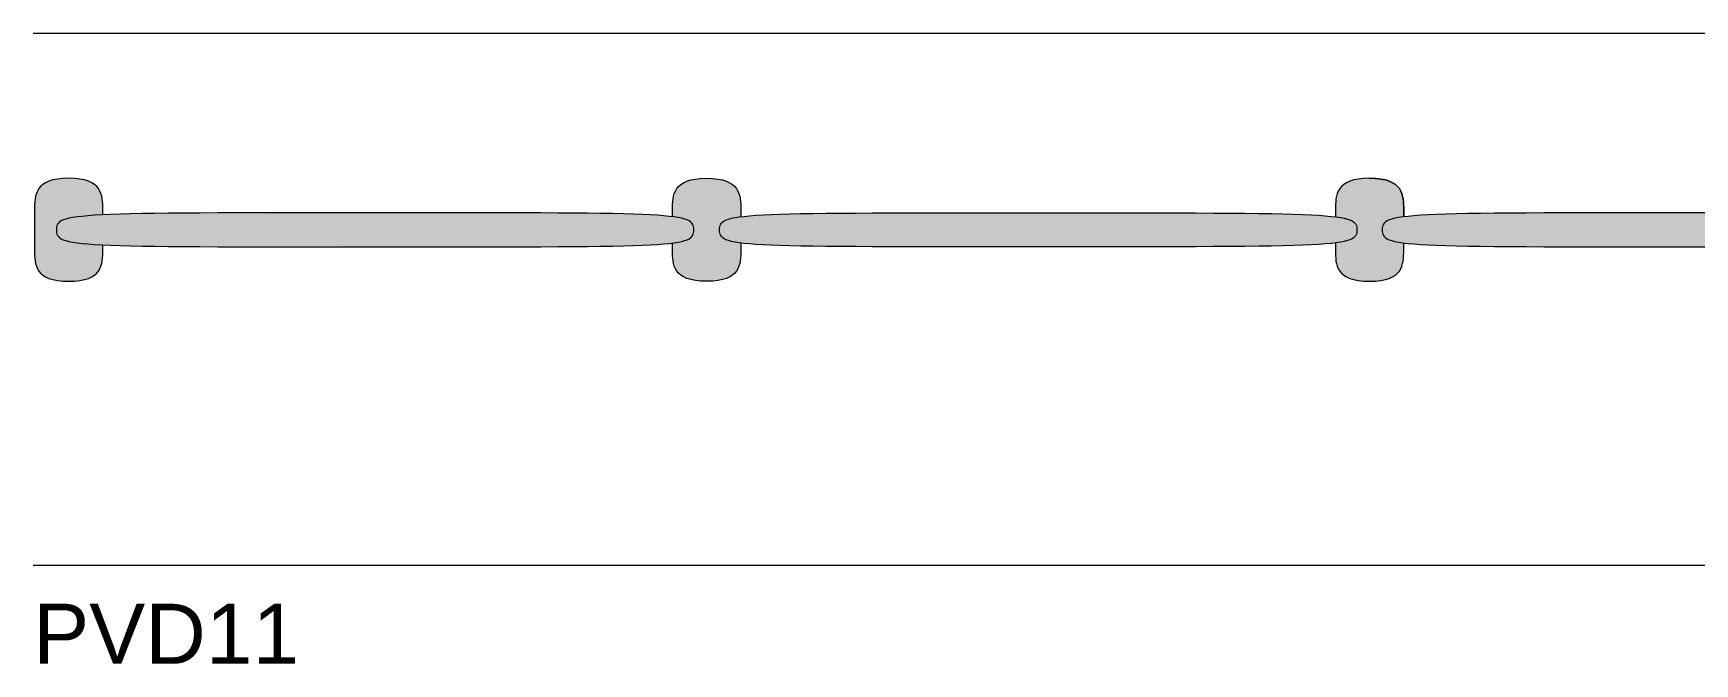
# Model space of a CAD drawing. Header units: millimetres. Extents: x -23380 to 52531, y -5628 to 1041.
# Drawn here: x 47034 to 48970, y -1825 to -1090 of the extents above; entities that cross this region are included whole.
import ezdxf

# ---------------------------------------------------------------- set-up
doc = ezdxf.new("R2010")
doc.units = ezdxf.units.MM
for name, color, linetype, lineweight in [('dimensions', 7, 'Continuous', 5), ('drawing', 7, 'Continuous', 5), ('hatch', 9, 'Continuous', 5), ('product codes', 7, 'Continuous', 5)]:
    doc.layers.add(name, color=color, linetype=linetype, lineweight=lineweight)
doc.styles.add('Poliform pollici', font='arial.ttf')

msp = doc.modelspace()

# ---------------------------------------------------------------- hatches: boundary and pattern name
at = {"layer": 'hatch'}
for points in [[(47115.4, -1301.4), (47098.7, -1302.5), (47091.7, -1303.1), (47085.7, -1303.8), (47083, -1304.1), (47080.6, -1304.5), (47078.3, -1304.9), (47076.2, -1305.4), (47074.2, -1305.8), (47073.3, -1306.1), (47072.5, -1306.3), (47071.7, -1306.5), (47070.9, -1306.8), (47070.2, -1307), (47069.5, -1307.3), (47068.8, -1307.6), (47068.2, -1307.8), (47067.6, -1308.1), (47067, -1308.4), (47066.5, -1308.7), (47066.3, -1308.8), (47066, -1309), (47065.8, -1309.1), (47065.6, -1309.3), (47065.3, -1309.4), (47065.1, -1309.6), (47064.9, -1309.7), (47064.7, -1309.9), (47064.5, -1310.1), (47064.4, -1310.2), (47064.2, -1310.4), (47064, -1310.5), (47063.8, -1310.7), (47063.7, -1310.9), (47063.5, -1311), (47063.4, -1311.2), (47063.3, -1311.4), (47063.1, -1311.6), (47063, -1311.7), (47062.9, -1311.9), (47062.8, -1312.1), (47062.7, -1312.3), (47062.5, -1312.4), (47062.4, -1312.6), (47062.4, -1312.8), (47062.3, -1313), (47062.2, -1313.2), (47062.1, -1313.4), (47062, -1313.6), (47062, -1313.7), (47061.9, -1313.9), (47061.8, -1314.1), (47061.8, -1314.3), (47061.7, -1314.5), (47061.7, -1314.7), (47061.6, -1314.9), (47061.6, -1315.1), (47061.5, -1315.3), (47061.5, -1315.8), (47061.4, -1316.2), (47061.4, -1316.6), (47061.3, -1317), (47061.3, -1317.5), (47061.3, -1317.9), (47061.3, -1318.9), (47061.3, -1319.8), (47061.3, -1320.2), (47061.3, -1320.7), (47061.4, -1321.1), (47061.4, -1321.5), (47061.5, -1322), (47061.5, -1322.4), (47061.6, -1322.6), (47061.6, -1322.8), (47061.7, -1323), (47061.7, -1323.2), (47061.8, -1323.4), (47061.8, -1323.6), (47061.9, -1323.8), (47062, -1324), (47062, -1324.2), (47062.1, -1324.3), (47062.2, -1324.5), (47062.3, -1324.7), (47062.4, -1324.9), (47062.4, -1325.1), (47062.5, -1325.3), (47062.7, -1325.5), (47062.8, -1325.6), (47062.9, -1325.8), (47063, -1326), (47063.1, -1326.2), (47063.3, -1326.3), (47063.4, -1326.5), (47063.5, -1326.7), (47063.7, -1326.8), (47063.8, -1327), (47064, -1327.2), (47064.2, -1327.3), (47064.4, -1327.5), (47064.5, -1327.6), (47064.7, -1327.8), (47064.9, -1328), (47065.1, -1328.1), (47065.3, -1328.3), (47065.6, -1328.4), (47065.8, -1328.6), (47066, -1328.7), (47066.3, -1328.9), (47066.5, -1329), (47067, -1329.3), (47067.6, -1329.6), (47068.2, -1329.9), (47068.8, -1330.1), (47069.5, -1330.4), (47070.2, -1330.7), (47070.9, -1330.9), (47071.7, -1331.2), (47072.5, -1331.4), (47073.3, -1331.6), (47074.2, -1331.9), (47076.2, -1332.3), (47078.3, -1332.8), (47080.6, -1333.2), (47083, -1333.6), (47085.7, -1333.9), (47091.7, -1334.6), (47098.7, -1335.3), (47115.4, -1336.3), (47115.4, -1342.5), (47115.4, -1345.7), (47115.4, -1348.9), (47115.3, -1350.5), (47115.2, -1352), (47115, -1353.6), (47114.9, -1354.4), (47114.8, -1355.2), (47114.7, -1356), (47114.6, -1356.8), (47114.4, -1357.5), (47114.2, -1358.3), (47114, -1359.1), (47113.8, -1359.8), (47113.6, -1360.6), (47113.3, -1361.3), (47113.1, -1362), (47112.8, -1362.8), (47112.5, -1363.5), (47112.1, -1364.2), (47111.9, -1364.5), (47111.7, -1364.9), (47111.5, -1365.2), (47111.3, -1365.6), (47111.1, -1365.9), (47110.9, -1366.2), (47110.7, -1366.6), (47110.5, -1366.9), (47110.2, -1367.2), (47110, -1367.5), (47109.7, -1367.9), (47109.5, -1368.2), (47109.2, -1368.5), (47108.9, -1368.8), (47108.7, -1369.1), (47108.4, -1369.4), (47108.1, -1369.7), (47107.8, -1370), (47107.4, -1370.3), (47107.1, -1370.6), (47106.8, -1370.9), (47106.4, -1371.2), (47106.1, -1371.4), (47105.7, -1371.7), (47105.4, -1372), (47105, -1372.2), (47104.6, -1372.5), (47104.2, -1372.8), (47103.8, -1373), (47103.4, -1373.3), (47102.9, -1373.5), (47102.5, -1373.7), (47101.6, -1374.2), (47100.7, -1374.6), (47099.7, -1375.1), (47098.7, -1375.5), (47097.6, -1375.9), (47096.5, -1376.2), (47095.3, -1376.6), (47094.1, -1376.9), (47092.8, -1377.2), (47091.5, -1377.5), (47090.2, -1377.7), (47088.8, -1377.9), (47087.3, -1378.1), (47085.8, -1378.3), (47084.3, -1378.5), (47082.7, -1378.6), (47081, -1378.7), (47079.3, -1378.7), (47075.7, -1378.8), (47072, -1378.7), (47070.3, -1378.7), (47068.7, -1378.6), (47067, -1378.5), (47065.5, -1378.3), (47064, -1378.1), (47062.5, -1377.9), (47061.1, -1377.7), (47059.8, -1377.5), (47058.5, -1377.2), (47057.2, -1376.9), (47056, -1376.6), (47054.8, -1376.2), (47053.7, -1375.9), (47052.7, -1375.5), (47051.6, -1375.1), (47050.6, -1374.6), (47049.7, -1374.2), (47048.8, -1373.7), (47048.4, -1373.5), (47047.9, -1373.3), (47047.5, -1373), (47047.1, -1372.8), (47046.7, -1372.5), (47046.3, -1372.2), (47046, -1372), (47045.6, -1371.7), (47045.2, -1371.4), (47044.9, -1371.2), (47044.5, -1370.9), (47044.2, -1370.6), (47043.9, -1370.3), (47043.6, -1370), (47043.3, -1369.7), (47043, -1369.4), (47042.7, -1369.1), (47042.4, -1368.8), (47042.1, -1368.5), (47041.8, -1368.2), (47041.6, -1367.9), (47041.3, -1367.5), (47041.1, -1367.2), (47040.8, -1366.9), (47040.6, -1366.6), (47040.4, -1366.2), (47040.2, -1365.9), (47040, -1365.6), (47039.8, -1365.2), (47039.6, -1364.9), (47039.4, -1364.5), (47039.2, -1364.2), (47038.9, -1363.5), (47038.5, -1362.8), (47038.2, -1362), (47038, -1361.3), (47037.7, -1360.6), (47037.5, -1359.8), (47037.3, -1359.1), (47037.1, -1358.3), (47036.9, -1357.5), (47036.8, -1356.8), (47036.6, -1356), (47036.5, -1355.2), (47036.4, -1354.4), (47036.3, -1353.6), (47036.1, -1352), (47036, -1350.5), (47036, -1348.9), (47035.9, -1345.7), (47035.9, -1292.4), (47036, -1289.2), (47036, -1287.6), (47036.1, -1285.9), (47036.3, -1284.3), (47036.5, -1282.7), (47036.6, -1282), (47036.8, -1281.2), (47036.9, -1280.4), (47037.1, -1279.6), (47037.3, -1278.8), (47037.5, -1278.1), (47037.7, -1277.3), (47038, -1276.6), (47038.2, -1275.8), (47038.5, -1275.1), (47038.9, -1274.4), (47039.2, -1273.6), (47039.4, -1273.3), (47039.6, -1272.9), (47039.8, -1272.6), (47040, -1272.2), (47040.2, -1271.9), (47040.4, -1271.6), (47040.6, -1271.2), (47040.8, -1270.9), (47041.1, -1270.6), (47041.3, -1270.2), (47041.6, -1269.9), (47041.8, -1269.6), (47042.1, -1269.3), (47042.4, -1269), (47042.7, -1268.6), (47043, -1268.3), (47043.3, -1268), (47043.6, -1267.7), (47043.9, -1267.4), (47044.2, -1267.1), (47044.5, -1266.9), (47044.9, -1266.6), (47045.2, -1266.3), (47045.6, -1266), (47046, -1265.7), (47046.3, -1265.5), (47046.7, -1265.2), (47047.1, -1264.9), (47047.5, -1264.7), (47047.9, -1264.4), (47048.4, -1264.2), (47048.8, -1264), (47049.2, -1263.7), (47049.7, -1263.5), (47050.6, -1263), (47051.6, -1262.6), (47052.7, -1262.2), (47053.7, -1261.8), (47054.8, -1261.4), (47056, -1261.1), (47057.2, -1260.8), (47058.5, -1260.5), (47059.8, -1260.2), (47061.1, -1259.9), (47062.5, -1259.7), (47064, -1259.5), (47065.5, -1259.3), (47067, -1259.2), (47068.7, -1259), (47070.3, -1258.9), (47072, -1258.9), (47075.7, -1258.8), (47079.3, -1258.9), (47081, -1258.9), (47082.7, -1259), (47084.3, -1259.2), (47085.8, -1259.3), (47087.3, -1259.5), (47088.8, -1259.7), (47090.2, -1259.9), (47091.5, -1260.2), (47092.8, -1260.5), (47094.1, -1260.8), (47095.3, -1261.1), (47096.5, -1261.4), (47097.6, -1261.8), (47098.7, -1262.2), (47099.7, -1262.6), (47100.7, -1263), (47101.6, -1263.5), (47102.1, -1263.7), (47102.5, -1264), (47103, -1264.2), (47103.4, -1264.4), (47103.8, -1264.7), (47104.2, -1264.9), (47104.6, -1265.2), (47105, -1265.5), (47105.4, -1265.7), (47105.7, -1266), (47106.1, -1266.3), (47106.4, -1266.6), (47106.8, -1266.9), (47107.1, -1267.1), (47107.4, -1267.4), (47107.8, -1267.7), (47108.1, -1268), (47108.4, -1268.3), (47108.7, -1268.6), (47108.9, -1269), (47109.2, -1269.3), (47109.5, -1269.6), (47109.7, -1269.9), (47110, -1270.2), (47110.2, -1270.6), (47110.5, -1270.9), (47110.7, -1271.2), (47110.9, -1271.6), (47111.1, -1271.9), (47111.3, -1272.2), (47111.5, -1272.6), (47111.7, -1272.9), (47111.9, -1273.3), (47112.1, -1273.6), (47112.5, -1274.4), (47112.8, -1275.1), (47113.1, -1275.8), (47113.3, -1276.6), (47113.6, -1277.3), (47113.8, -1278.1), (47114, -1278.8), (47114.2, -1279.6), (47114.4, -1280.4), (47114.6, -1281.2), (47114.7, -1282), (47114.8, -1282.7), (47115, -1284.3), (47115.2, -1285.9), (47115.3, -1287.6), (47115.4, -1289.2), (47115.4, -1292.4)], [(47779.1, -1334.1), (47783.1, -1333.6), (47786.6, -1333), (47788.2, -1332.6), (47789.7, -1332.3), (47791.1, -1332), (47792.4, -1331.6), (47793.7, -1331.2), (47794.8, -1330.9), (47795.3, -1330.7), (47795.8, -1330.5), (47796.3, -1330.3), (47796.8, -1330), (47797.2, -1329.8), (47797.7, -1329.6), (47798.1, -1329.4), (47798.5, -1329.2), (47798.9, -1329), (47799.2, -1328.7), (47799.6, -1328.5), (47799.9, -1328.3), (47800.2, -1328), (47800.5, -1327.8), (47800.6, -1327.7), (47800.8, -1327.6), (47800.9, -1327.4), (47801, -1327.3), (47801.1, -1327.2), (47801.3, -1327.1), (47801.4, -1326.9), (47801.5, -1326.8), (47801.6, -1326.7), (47801.7, -1326.6), (47801.8, -1326.4), (47801.9, -1326.3), (47802, -1326.2), (47802.1, -1326), (47802.2, -1325.9), (47802.3, -1325.8), (47802.4, -1325.6), (47802.5, -1325.5), (47802.5, -1325.4), (47802.6, -1325.2), (47802.7, -1325.1), (47802.8, -1324.9), (47802.8, -1324.8), (47802.9, -1324.6), (47802.9, -1324.5), (47803, -1324.4), (47803.1, -1324.1), (47803.2, -1323.8), (47803.3, -1323.5), (47803.4, -1323.2), (47803.5, -1322.9), (47803.5, -1322.6), (47803.6, -1322.2), (47803.6, -1321.9), (47803.7, -1321.6), (47803.7, -1321.3), (47803.7, -1320.9), (47803.8, -1320.3), (47803.8, -1319.6), (47803.8, -1318.9), (47803.8, -1318.1), (47803.8, -1317.5), (47803.7, -1316.8), (47803.7, -1316.4), (47803.7, -1316.1), (47803.6, -1315.8), (47803.6, -1315.5), (47803.5, -1315.2), (47803.5, -1314.8), (47803.4, -1314.5), (47803.3, -1314.2), (47803.2, -1313.9), (47803.1, -1313.6), (47803, -1313.3), (47802.9, -1313.2), (47802.9, -1313.1), (47802.8, -1312.9), (47802.8, -1312.8), (47802.7, -1312.6), (47802.6, -1312.5), (47802.5, -1312.4), (47802.5, -1312.2), (47802.4, -1312.1), (47802.3, -1311.9), (47802.2, -1311.8), (47802.1, -1311.7), (47802, -1311.5), (47801.9, -1311.4), (47801.8, -1311.3), (47801.7, -1311.2), (47801.6, -1311), (47801.5, -1310.9), (47801.4, -1310.8), (47801.3, -1310.6), (47801.1, -1310.5), (47801, -1310.4), (47800.9, -1310.3), (47800.8, -1310.1), (47800.6, -1310), (47800.5, -1309.9), (47800.2, -1309.7), (47799.9, -1309.4), (47799.6, -1309.2), (47799.2, -1309), (47798.9, -1308.7), (47798.5, -1308.5), (47798.1, -1308.3), (47797.7, -1308.1), (47797.2, -1307.9), (47796.8, -1307.7), (47796.3, -1307.5), (47795.8, -1307.3), (47795.3, -1307.1), (47794.8, -1306.9), (47793.7, -1306.5), (47792.4, -1306.1), (47791.1, -1305.8), (47789.7, -1305.4), (47788.2, -1305.1), (47786.6, -1304.8), (47783.1, -1304.1), (47779.1, -1303.6), (47779.1, -1295.6), (47779.1, -1292.4), (47779.1, -1289.2), (47779.2, -1287.6), (47779.3, -1285.9), (47779.5, -1284.3), (47779.7, -1282.7), (47779.8, -1282), (47779.9, -1281.2), (47780.1, -1280.4), (47780.3, -1279.6), (47780.5, -1278.8), (47780.7, -1278.1), (47780.9, -1277.3), (47781.2, -1276.6), (47781.4, -1275.8), (47781.7, -1275.1), (47782, -1274.4), (47782.4, -1273.6), (47782.6, -1273.3), (47782.8, -1272.9), (47783, -1272.6), (47783.2, -1272.2), (47783.4, -1271.9), (47783.6, -1271.6), (47783.8, -1271.2), (47784, -1270.9), (47784.3, -1270.6), (47784.5, -1270.2), (47784.8, -1269.9), (47785, -1269.6), (47785.3, -1269.3), (47785.6, -1269), (47785.9, -1268.6), (47786.1, -1268.3), (47786.4, -1268), (47786.7, -1267.7), (47787.1, -1267.4), (47787.4, -1267.1), (47787.7, -1266.9), (47788.1, -1266.6), (47788.4, -1266.3), (47788.8, -1266), (47789.1, -1265.7), (47789.5, -1265.5), (47789.9, -1265.2), (47790.3, -1264.9), (47790.7, -1264.7), (47791.1, -1264.4), (47791.6, -1264.2), (47792, -1264), (47792.4, -1263.7), (47792.9, -1263.5), (47793.8, -1263), (47794.8, -1262.6), (47795.8, -1262.2), (47796.9, -1261.8), (47798, -1261.4), (47799.2, -1261.1), (47800.4, -1260.8), (47801.7, -1260.5), (47803, -1260.2), (47804.3, -1259.9), (47805.7, -1259.7), (47807.2, -1259.5), (47808.7, -1259.3), (47810.2, -1259.2), (47811.8, -1259), (47813.5, -1258.9), (47815.2, -1258.9), (47818.8, -1258.8), (47822.5, -1258.9), (47824.2, -1258.9), (47825.8, -1259), (47827.5, -1259.2), (47829, -1259.3), (47830.5, -1259.5), (47832, -1259.7), (47833.4, -1259.9), (47834.7, -1260.2), (47836, -1260.5), (47837.3, -1260.8), (47838.5, -1261.1), (47839.7, -1261.4), (47840.8, -1261.8), (47841.8, -1262.2), (47842.9, -1262.6), (47843.9, -1263), (47844.8, -1263.5), (47845.3, -1263.7), (47845.7, -1264), (47846.1, -1264.2), (47846.6, -1264.4), (47847, -1264.7), (47847.4, -1264.9), (47847.8, -1265.2), (47848.2, -1265.5), (47848.5, -1265.7), (47848.9, -1266), (47849.3, -1266.3), (47849.6, -1266.6), (47850, -1266.9), (47850.3, -1267.1), (47850.6, -1267.4), (47850.9, -1267.7), (47851.2, -1268), (47851.5, -1268.3), (47851.8, -1268.6), (47852.1, -1269), (47852.4, -1269.3), (47852.7, -1269.6), (47852.9, -1269.9), (47853.2, -1270.2), (47853.4, -1270.6), (47853.7, -1270.9), (47853.9, -1271.2), (47854.1, -1271.6), (47854.3, -1271.9), (47854.5, -1272.2), (47854.7, -1272.6), (47854.9, -1272.9), (47855.1, -1273.3), (47855.3, -1273.6), (47855.6, -1274.4), (47856, -1275.1), (47856.3, -1275.8), (47856.5, -1276.6), (47856.8, -1277.3), (47857, -1278.1), (47857.2, -1278.8), (47857.4, -1279.6), (47857.6, -1280.4), (47857.7, -1281.2), (47857.9, -1282), (47858, -1282.7), (47858.2, -1284.3), (47858.4, -1285.9), (47858.5, -1287.6), (47858.6, -1289.2), (47858.6, -1292.4), (47858.6, -1303.6), (47854.6, -1304.1), (47851.1, -1304.8), (47849.5, -1305.1), (47848, -1305.4), (47846.6, -1305.8), (47845.3, -1306.1), (47844, -1306.5), (47842.9, -1306.9), (47842.4, -1307.1), (47841.9, -1307.3), (47841.4, -1307.5), (47840.9, -1307.7), (47840.4, -1307.9), (47840, -1308.1), (47839.6, -1308.3), (47839.2, -1308.5), (47838.8, -1308.7), (47838.5, -1309), (47838.1, -1309.2), (47837.8, -1309.4), (47837.5, -1309.7), (47837.2, -1309.9), (47837.1, -1310), (47836.9, -1310.1), (47836.8, -1310.3), (47836.7, -1310.4), (47836.5, -1310.5), (47836.4, -1310.6), (47836.3, -1310.8), (47836.2, -1310.9), (47836.1, -1311), (47836, -1311.2), (47835.9, -1311.3), (47835.8, -1311.4), (47835.7, -1311.5), (47835.6, -1311.7), (47835.5, -1311.8), (47835.4, -1311.9), (47835.3, -1312.1), (47835.2, -1312.2), (47835.2, -1312.4), (47835.1, -1312.5), (47835, -1312.6), (47834.9, -1312.8), (47834.9, -1312.9), (47834.8, -1313.1), (47834.7, -1313.2), (47834.7, -1313.3), (47834.6, -1313.6), (47834.5, -1313.9), (47834.4, -1314.2), (47834.3, -1314.5), (47834.2, -1314.8), (47834.2, -1315.2), (47834.1, -1315.5), (47834.1, -1315.8), (47834, -1316.1), (47834, -1316.4), (47833.9, -1316.8), (47833.9, -1317.5), (47833.9, -1318.1), (47833.9, -1318.9), (47833.9, -1319.6), (47833.9, -1320.3), (47833.9, -1320.9), (47834, -1321.3), (47834, -1321.6), (47834.1, -1321.9), (47834.1, -1322.2), (47834.2, -1322.6), (47834.2, -1322.9), (47834.3, -1323.2), (47834.4, -1323.5), (47834.5, -1323.8), (47834.6, -1324.1), (47834.7, -1324.4), (47834.7, -1324.5), (47834.8, -1324.6), (47834.9, -1324.8), (47834.9, -1324.9), (47835, -1325.1), (47835.1, -1325.2), (47835.2, -1325.4), (47835.2, -1325.5), (47835.3, -1325.6), (47835.4, -1325.8), (47835.5, -1325.9), (47835.6, -1326), (47835.7, -1326.2), (47835.8, -1326.3), (47835.9, -1326.4), (47836, -1326.6), (47836.1, -1326.7), (47836.2, -1326.8), (47836.3, -1326.9), (47836.4, -1327.1), (47836.5, -1327.2), (47836.7, -1327.3), (47836.8, -1327.4), (47836.9, -1327.6), (47837.1, -1327.7), (47837.2, -1327.8), (47837.5, -1328), (47837.8, -1328.3), (47838.1, -1328.5), (47838.5, -1328.7), (47838.8, -1329), (47839.2, -1329.2), (47839.6, -1329.4), (47840, -1329.6), (47840.4, -1329.8), (47840.9, -1330), (47841.4, -1330.3), (47841.9, -1330.5), (47842.4, -1330.7), (47842.9, -1330.9), (47844, -1331.2), (47845.3, -1331.6), (47846.6, -1332), (47848, -1332.3), (47849.5, -1332.6), (47851.1, -1333), (47854.6, -1333.6), (47858.6, -1334.1), (47858.6, -1342.5), (47858.6, -1345.7), (47858.6, -1348.9), (47858.5, -1350.5), (47858.4, -1352), (47858.2, -1353.6), (47858.1, -1354.4), (47858, -1355.2), (47857.9, -1356), (47857.7, -1356.8), (47857.6, -1357.5), (47857.4, -1358.3), (47857.2, -1359.1), (47857, -1359.8), (47856.8, -1360.6), (47856.5, -1361.3), (47856.3, -1362), (47856, -1362.8), (47855.6, -1363.5), (47855.3, -1364.2), (47855.1, -1364.5), (47854.9, -1364.9), (47854.7, -1365.2), (47854.5, -1365.6), (47854.3, -1365.9), (47854.1, -1366.2), (47853.9, -1366.6), (47853.7, -1366.9), (47853.4, -1367.2), (47853.2, -1367.5), (47852.9, -1367.9), (47852.7, -1368.2), (47852.4, -1368.5), (47852.1, -1368.8), (47851.8, -1369.1), (47851.5, -1369.4), (47851.2, -1369.7), (47850.9, -1370), (47850.6, -1370.3), (47850.3, -1370.6), (47850, -1370.9), (47849.6, -1371.2), (47849.3, -1371.4), (47848.9, -1371.7), (47848.5, -1372), (47848.2, -1372.2), (47847.8, -1372.5), (47847.4, -1372.8), (47847, -1373), (47846.6, -1373.3), (47846.1, -1373.5), (47845.7, -1373.7), (47844.8, -1374.2), (47843.9, -1374.6), (47842.9, -1375.1), (47841.8, -1375.5), (47840.8, -1375.9), (47839.7, -1376.2), (47838.5, -1376.6), (47837.3, -1376.9), (47836, -1377.2), (47834.7, -1377.5), (47833.4, -1377.7), (47832, -1377.9), (47830.5, -1378.1), (47829, -1378.3), (47827.5, -1378.5), (47825.9, -1378.6), (47824.2, -1378.7), (47822.5, -1378.7), (47818.9, -1378.8), (47815.2, -1378.7), (47813.5, -1378.7), (47811.8, -1378.6), (47810.2, -1378.5), (47808.7, -1378.3), (47807.2, -1378.1), (47805.7, -1377.9), (47804.3, -1377.7), (47803, -1377.5), (47801.7, -1377.2), (47800.4, -1376.9), (47799.2, -1376.6), (47798, -1376.2), (47796.9, -1375.9), (47795.8, -1375.5), (47794.8, -1375.1), (47793.8, -1374.6), (47792.9, -1374.2), (47792, -1373.7), (47791.6, -1373.5), (47791.1, -1373.3), (47790.7, -1373), (47790.3, -1372.8), (47789.9, -1372.5), (47789.5, -1372.2), (47789.1, -1372), (47788.8, -1371.7), (47788.4, -1371.4), (47788.1, -1371.2), (47787.7, -1370.9), (47787.4, -1370.6), (47787.1, -1370.3), (47786.7, -1370), (47786.4, -1369.7), (47786.1, -1369.4), (47785.9, -1369.1), (47785.6, -1368.8), (47785.3, -1368.5), (47785, -1368.2), (47784.8, -1367.9), (47784.5, -1367.5), (47784.3, -1367.2), (47784, -1366.9), (47783.8, -1366.6), (47783.6, -1366.2), (47783.4, -1365.9), (47783.2, -1365.6), (47783, -1365.2), (47782.8, -1364.9), (47782.6, -1364.5), (47782.4, -1364.2), (47782, -1363.5), (47781.7, -1362.8), (47781.4, -1362), (47781.2, -1361.3), (47780.9, -1360.6), (47780.7, -1359.8), (47780.5, -1359.1), (47780.3, -1358.3), (47780.1, -1357.5), (47779.9, -1356.8), (47779.8, -1356), (47779.7, -1355.2), (47779.6, -1354.4), (47779.5, -1353.6), (47779.3, -1352), (47779.2, -1350.5), (47779.1, -1348.9), (47779.1, -1345.7)], [(48576.4, -1318.9), (48576.4, -1318.2), (48576.4, -1317.5), (48576.3, -1316.8), (48576.3, -1316.5), (48576.3, -1316.2), (48576.2, -1315.8), (48576.2, -1315.5), (48576.1, -1315.2), (48576.1, -1314.9), (48576, -1314.6), (48575.9, -1314.3), (48575.8, -1314), (48575.7, -1313.7), (48575.7, -1313.6), (48575.6, -1313.4), (48575.6, -1313.3), (48575.5, -1313.1), (48575.4, -1313), (48575.4, -1312.8), (48575.3, -1312.7), (48575.2, -1312.6), (48575.1, -1312.4), (48575.1, -1312.3), (48575, -1312.2), (48574.9, -1312), (48574.8, -1311.9), (48574.7, -1311.8), (48574.6, -1311.6), (48574.5, -1311.5), (48574.4, -1311.4), (48574.3, -1311.2), (48574.2, -1311.1), (48574.1, -1311), (48574, -1310.9), (48573.9, -1310.7), (48573.7, -1310.6), (48573.6, -1310.5), (48573.5, -1310.4), (48573.4, -1310.2), (48573.2, -1310.1), (48573.1, -1310), (48572.8, -1309.8), (48572.5, -1309.5), (48572.1, -1309.3), (48571.8, -1309.1), (48571.4, -1308.8), (48571.1, -1308.6), (48570.7, -1308.4), (48570.2, -1308.2), (48569.8, -1308), (48569.3, -1307.8), (48568.9, -1307.6), (48568.4, -1307.4), (48567.8, -1307.2), (48567.3, -1307), (48566.2, -1306.6), (48564.9, -1306.2), (48563.6, -1305.9), (48562.2, -1305.5), (48560.6, -1305.2), (48559, -1304.9), (48555.4, -1304.3), (48551.4, -1303.7), (48551.4, -1295.6), (48551.4, -1292.4), (48551.4, -1289.2), (48551.5, -1287.6), (48551.6, -1285.9), (48551.8, -1284.3), (48552, -1282.7), (48552.1, -1282), (48552.2, -1281.2), (48552.4, -1280.4), (48552.6, -1279.6), (48552.8, -1278.8), (48553, -1278.1), (48553.2, -1277.3), (48553.5, -1276.6), (48553.7, -1275.8), (48554, -1275.1), (48554.3, -1274.4), (48554.7, -1273.6), (48554.9, -1273.3), (48555.1, -1272.9), (48555.3, -1272.6), (48555.5, -1272.2), (48555.7, -1271.9), (48555.9, -1271.6), (48556.1, -1271.2), (48556.3, -1270.9), (48556.6, -1270.6), (48556.8, -1270.2), (48557.1, -1269.9), (48557.3, -1269.6), (48557.6, -1269.3), (48557.9, -1269), (48558.1, -1268.6), (48558.4, -1268.3), (48558.7, -1268), (48559, -1267.7), (48559.4, -1267.4), (48559.7, -1267.1), (48560, -1266.9), (48560.4, -1266.6), (48560.7, -1266.3), (48561.1, -1266), (48561.4, -1265.7), (48561.8, -1265.5), (48562.2, -1265.2), (48562.6, -1264.9), (48563, -1264.7), (48563.4, -1264.4), (48563.8, -1264.2), (48564.3, -1264), (48564.7, -1263.7), (48565.2, -1263.5), (48566.1, -1263), (48567.1, -1262.6), (48568.1, -1262.2), (48569.2, -1261.8), (48570.3, -1261.4), (48571.5, -1261.1), (48572.7, -1260.8), (48573.9, -1260.5), (48575.3, -1260.2), (48576.6, -1259.9), (48578, -1259.7), (48579.5, -1259.5), (48581, -1259.3), (48582.5, -1259.2), (48584.1, -1259), (48585.8, -1258.9), (48587.5, -1258.9), (48591.1, -1258.8), (48594.5, -1258.9), (48597.7, -1259), (48599.3, -1259.1), (48600.7, -1259.3), (48602.2, -1259.4), (48603.6, -1259.6), (48604.8, -1259.8), (48606, -1260), (48607.2, -1260.2), (48608.4, -1260.5), (48609.5, -1260.7), (48610.5, -1261), (48611.6, -1261.3), (48612.6, -1261.6), (48613.5, -1262), (48614.5, -1262.3), (48615.4, -1262.7), (48616.2, -1263.1), (48617.1, -1263.5), (48617.9, -1263.9), (48618.6, -1264.3), (48619.4, -1264.8), (48620.1, -1265.2), (48620.8, -1265.7), (48621.4, -1266.2), (48622, -1266.7), (48622.6, -1267.2), (48623.2, -1267.7), (48623.7, -1268.2), (48624.2, -1268.8), (48624.7, -1269.3), (48625.2, -1269.9), (48625.6, -1270.5), (48626, -1271), (48626.4, -1271.6), (48626.8, -1272.2), (48627.2, -1272.9), (48627.5, -1273.5), (48627.8, -1274.1), (48628.1, -1274.7), (48628.4, -1275.4), (48628.6, -1276), (48628.9, -1276.7), (48629.1, -1277.4), (48629.3, -1278), (48629.5, -1278.7), (48629.6, -1279.4), (48629.8, -1280.1), (48630, -1280.7), (48630.1, -1281.4), (48630.3, -1282.8), (48630.5, -1284.2), (48630.6, -1285.7), (48630.7, -1287.1), (48630.8, -1288.5), (48630.9, -1289.9), (48630.9, -1303.7), (48626.9, -1304.3), (48623.3, -1304.9), (48621.6, -1305.2), (48620.1, -1305.5), (48618.7, -1305.9), (48617.3, -1306.2), (48616.1, -1306.6), (48615, -1307), (48614.4, -1307.2), (48613.9, -1307.4), (48613.4, -1307.6), (48612.9, -1307.8), (48612.5, -1308), (48612, -1308.2), (48611.6, -1308.4), (48611.2, -1308.6), (48610.8, -1308.8), (48610.5, -1309.1), (48610.1, -1309.3), (48609.8, -1309.5), (48609.5, -1309.8), (48609.2, -1310), (48609.1, -1310.1), (48608.9, -1310.2), (48608.8, -1310.4), (48608.7, -1310.5), (48608.5, -1310.6), (48608.4, -1310.7), (48608.3, -1310.9), (48608.2, -1311), (48608.1, -1311.1), (48608, -1311.2), (48607.9, -1311.4), (48607.8, -1311.5), (48607.7, -1311.6), (48607.6, -1311.8), (48607.5, -1311.9), (48607.4, -1312), (48607.3, -1312.2), (48607.2, -1312.3), (48607.1, -1312.4), (48607.1, -1312.6), (48607, -1312.7), (48606.9, -1312.8), (48606.8, -1313), (48606.8, -1313.1), (48606.7, -1313.3), (48606.7, -1313.4), (48606.6, -1313.6), (48606.6, -1313.7), (48606.5, -1314), (48606.4, -1314.3), (48606.3, -1314.6), (48606.2, -1314.9), (48606.1, -1315.2), (48606.1, -1315.5), (48606, -1315.8), (48606, -1316.2), (48606, -1316.5), (48605.9, -1316.8), (48605.9, -1317.5), (48605.9, -1318.2), (48605.9, -1318.9), (48605.9, -1319.6), (48605.9, -1320.2), (48605.9, -1320.9), (48606, -1321.2), (48606, -1321.6), (48606, -1321.9), (48606.1, -1322.2), (48606.1, -1322.5), (48606.2, -1322.8), (48606.3, -1323.1), (48606.4, -1323.4), (48606.5, -1323.7), (48606.6, -1324), (48606.6, -1324.2), (48606.7, -1324.3), (48606.7, -1324.4), (48606.8, -1324.6), (48606.8, -1324.7), (48606.9, -1324.9), (48607, -1325), (48607.1, -1325.1), (48607.1, -1325.3), (48607.2, -1325.4), (48607.3, -1325.5), (48607.4, -1325.7), (48607.5, -1325.8), (48607.6, -1326), (48607.7, -1326.1), (48607.7, -1326.2), (48607.9, -1326.3), (48608, -1326.5), (48608.1, -1326.6), (48608.2, -1326.7), (48608.3, -1326.9), (48608.4, -1327), (48608.5, -1327.1), (48608.7, -1327.2), (48608.8, -1327.3), (48608.9, -1327.5), (48609.1, -1327.6), (48609.2, -1327.7), (48609.5, -1328), (48609.8, -1328.2), (48610.1, -1328.4), (48610.5, -1328.6), (48610.8, -1328.9), (48611.2, -1329.1), (48611.6, -1329.3), (48612, -1329.5), (48612.5, -1329.7), (48612.9, -1329.9), (48613.4, -1330.1), (48613.9, -1330.3), (48614.4, -1330.5), (48615, -1330.7), (48616.1, -1331.1), (48617.3, -1331.5), (48618.7, -1331.8), (48620.1, -1332.2), (48621.6, -1332.5), (48623.3, -1332.8), (48626.9, -1333.5), (48630.9, -1334), (48630.9, -1342.5), (48630.9, -1345.7), (48630.8, -1348.9), (48630.8, -1350.5), (48630.7, -1352), (48630.5, -1353.6), (48630.4, -1354.4), (48630.3, -1355.2), (48630.2, -1356), (48630, -1356.8), (48629.9, -1357.5), (48629.7, -1358.3), (48629.5, -1359.1), (48629.3, -1359.8), (48629.1, -1360.6), (48628.8, -1361.3), (48628.5, -1362), (48628.2, -1362.8), (48627.9, -1363.5), (48627.6, -1364.2), (48627.4, -1364.5), (48627.2, -1364.9), (48627, -1365.2), (48626.8, -1365.6), (48626.6, -1365.9), (48626.4, -1366.2), (48626.2, -1366.6), (48625.9, -1366.9), (48625.7, -1367.2), (48625.5, -1367.5), (48625.2, -1367.9), (48624.9, -1368.2), (48624.7, -1368.5), (48624.4, -1368.8), (48624.1, -1369.1), (48623.8, -1369.4), (48623.5, -1369.7), (48623.2, -1370), (48622.9, -1370.3), (48622.6, -1370.6), (48622.3, -1370.9), (48621.9, -1371.2), (48621.6, -1371.4), (48621.2, -1371.7), (48620.8, -1372), (48620.5, -1372.2), (48620.1, -1372.5), (48619.7, -1372.8), (48619.3, -1373), (48618.8, -1373.3), (48618.4, -1373.5), (48618, -1373.7), (48617.1, -1374.2), (48616.1, -1374.6), (48615.2, -1375.1), (48614.1, -1375.5), (48613.1, -1375.9), (48611.9, -1376.2), (48610.8, -1376.6), (48609.6, -1376.9), (48608.3, -1377.2), (48607, -1377.5), (48605.7, -1377.7), (48604.3, -1377.9), (48602.8, -1378.1), (48601.3, -1378.3), (48599.7, -1378.5), (48598.1, -1378.6), (48596.5, -1378.7), (48594.7, -1378.7), (48591.1, -1378.8), (48587.5, -1378.7), (48585.8, -1378.7), (48584.1, -1378.6), (48582.5, -1378.5), (48581, -1378.3), (48579.5, -1378.1), (48578, -1377.9), (48576.6, -1377.7), (48575.2, -1377.5), (48573.9, -1377.2), (48572.7, -1376.9), (48571.5, -1376.6), (48570.3, -1376.2), (48569.2, -1375.9), (48568.1, -1375.5), (48567.1, -1375.1), (48566.1, -1374.6), (48565.2, -1374.2), (48564.3, -1373.7), (48563.8, -1373.5), (48563.4, -1373.3), (48563, -1373), (48562.6, -1372.8), (48562.2, -1372.5), (48561.8, -1372.2), (48561.4, -1372), (48561.1, -1371.7), (48560.7, -1371.4), (48560.4, -1371.2), (48560, -1370.9), (48559.7, -1370.6), (48559.4, -1370.3), (48559, -1370), (48558.7, -1369.7), (48558.4, -1369.4), (48558.1, -1369.1), (48557.9, -1368.8), (48557.6, -1368.5), (48557.3, -1368.2), (48557.1, -1367.9), (48556.8, -1367.5), (48556.6, -1367.2), (48556.3, -1366.9), (48556.1, -1366.6), (48555.9, -1366.2), (48555.7, -1365.9), (48555.5, -1365.6), (48555.3, -1365.2), (48555.1, -1364.9), (48554.9, -1364.5), (48554.7, -1364.2), (48554.3, -1363.5), (48554, -1362.8), (48553.7, -1362), (48553.5, -1361.3), (48553.2, -1360.6), (48553, -1359.8), (48552.8, -1359.1), (48552.6, -1358.3), (48552.4, -1357.5), (48552.2, -1356.8), (48552.1, -1356), (48552, -1355.2), (48551.9, -1354.4), (48551.8, -1353.6), (48551.6, -1352), (48551.5, -1350.5), (48551.4, -1348.9), (48551.4, -1345.7), (48551.4, -1334), (48555.4, -1333.5), (48559, -1332.8), (48560.6, -1332.5), (48562.2, -1332.2), (48563.6, -1331.8), (48564.9, -1331.5), (48566.2, -1331.1), (48567.3, -1330.7), (48567.8, -1330.5), (48568.4, -1330.3), (48568.9, -1330.1), (48569.3, -1329.9), (48569.8, -1329.7), (48570.2, -1329.5), (48570.7, -1329.3), (48571.1, -1329.1), (48571.4, -1328.9), (48571.8, -1328.6), (48572.1, -1328.4), (48572.5, -1328.2), (48572.8, -1327.9), (48573.1, -1327.7), (48573.2, -1327.6), (48573.4, -1327.5), (48573.5, -1327.3), (48573.6, -1327.2), (48573.7, -1327.1), (48573.9, -1327), (48574, -1326.9), (48574.1, -1326.7), (48574.2, -1326.6), (48574.3, -1326.5), (48574.4, -1326.3), (48574.5, -1326.2), (48574.6, -1326.1), (48574.7, -1325.9), (48574.8, -1325.8), (48574.9, -1325.7), (48575, -1325.5), (48575.1, -1325.4), (48575.1, -1325.3), (48575.2, -1325.1), (48575.3, -1325), (48575.4, -1324.9), (48575.4, -1324.7), (48575.5, -1324.6), (48575.6, -1324.4), (48575.6, -1324.3), (48575.7, -1324.2), (48575.7, -1324), (48575.8, -1323.7), (48575.9, -1323.4), (48576, -1323.1), (48576.1, -1322.8), (48576.1, -1322.5), (48576.2, -1322.2), (48576.2, -1321.9), (48576.3, -1321.6), (48576.3, -1321.2), (48576.3, -1320.9), (48576.4, -1320.2), (48576.4, -1319.6)], [(48603.6, -1259.6), (48604.8, -1259.8), (48606, -1260), (48607.2, -1260.2), (48608.4, -1260.5), (48609.5, -1260.7), (48610.5, -1261), (48611.6, -1261.3), (48612.6, -1261.6), (48613.5, -1262), (48614.5, -1262.3), (48615.4, -1262.7), (48616.2, -1263.1), (48617.1, -1263.5), (48617.9, -1263.9), (48618.6, -1264.3), (48619.4, -1264.8), (48620.1, -1265.2), (48620.8, -1265.7), (48621.4, -1266.2), (48622, -1266.7), (48622.6, -1267.2), (48623.2, -1267.7), (48623.7, -1268.2), (48624.2, -1268.8), (48624.7, -1269.3), (48625.2, -1269.9), (48625.6, -1270.5), (48626, -1271), (48626.4, -1271.6), (48626.8, -1272.2), (48627.2, -1272.9), (48627.5, -1273.5), (48627.8, -1274.1), (48628.1, -1274.7), (48628.4, -1275.4), (48628.6, -1276), (48628.9, -1276.7), (48629.1, -1277.3), (48629.3, -1278), (48629.5, -1278.7), (48629.7, -1279.4), (48629.8, -1280.1), (48630, -1280.7), (48630.1, -1281.4), (48630.3, -1282.8), (48630.5, -1284.2), (48630.6, -1285.7), (48630.7, -1287.1), (48630.8, -1288.5), (48630.9, -1289.9), (48630.9, -1303.7), (48630.9, -1303.7), (48630.9, -1295.6), (48630.9, -1289.9), (48630.8, -1288.5), (48630.7, -1287.1), (48630.6, -1285.7), (48630.5, -1284.2), (48630.3, -1282.8), (48630.1, -1281.4), (48630, -1280.7), (48629.8, -1280.1), (48629.6, -1279.4), (48629.5, -1278.7), (48629.3, -1278), (48629.1, -1277.4), (48628.9, -1276.7), (48628.6, -1276), (48628.4, -1275.4), (48628.1, -1274.7), (48627.8, -1274.1), (48627.5, -1273.5), (48627.2, -1272.9), (48626.8, -1272.2), (48626.4, -1271.6), (48626, -1271), (48625.6, -1270.5), (48625.2, -1269.9), (48624.7, -1269.3), (48624.2, -1268.8), (48623.7, -1268.2), (48623.2, -1267.7), (48622.6, -1267.2), (48622, -1266.7), (48621.4, -1266.2), (48620.8, -1265.7), (48620.1, -1265.2), (48619.4, -1264.8), (48618.6, -1264.3), (48617.9, -1263.9), (48617.1, -1263.5), (48616.2, -1263.1), (48615.4, -1262.7), (48614.5, -1262.3), (48613.5, -1262), (48612.6, -1261.6), (48611.6, -1261.3), (48610.5, -1261), (48609.5, -1260.7), (48608.4, -1260.5), (48607.2, -1260.2), (48606, -1260), (48604.8, -1259.8)], [(47061.3, -1318.9), (47061.3, -1317.9), (47061.3, -1317.5), (47061.3, -1317), (47061.4, -1316.6), (47061.4, -1316.2), (47061.5, -1315.8), (47061.5, -1315.3), (47061.6, -1315.1), (47061.6, -1314.9), (47061.7, -1314.7), (47061.7, -1314.5), (47061.8, -1314.3), (47061.8, -1314.1), (47061.9, -1313.9), (47062, -1313.7), (47062, -1313.6), (47062.1, -1313.4), (47062.2, -1313.2), (47062.3, -1313), (47062.4, -1312.8), (47062.4, -1312.6), (47062.5, -1312.4), (47062.7, -1312.3), (47062.8, -1312.1), (47062.9, -1311.9), (47063, -1311.7), (47063.1, -1311.6), (47063.3, -1311.4), (47063.4, -1311.2), (47063.5, -1311), (47063.7, -1310.9), (47063.8, -1310.7), (47064, -1310.5), (47064.2, -1310.4), (47064.4, -1310.2), (47064.5, -1310.1), (47064.7, -1309.9), (47064.9, -1309.7), (47065.1, -1309.6), (47065.3, -1309.4), (47065.6, -1309.3), (47065.8, -1309.1), (47066, -1309), (47066.3, -1308.8), (47066.5, -1308.7), (47067, -1308.4), (47067.6, -1308.1), (47068.2, -1307.8), (47068.8, -1307.6), (47069.5, -1307.3), (47070.2, -1307), (47070.9, -1306.8), (47071.7, -1306.5), (47072.5, -1306.3), (47073.3, -1306.1), (47074.2, -1305.8), (47076.2, -1305.4), (47078.3, -1304.9), (47080.6, -1304.5), (47083, -1304.1), (47085.7, -1303.8), (47091.7, -1303.1), (47098.7, -1302.5), (47115.4, -1301.4), (47162, -1300), (47677.4, -1299.5), (47741.3, -1300.9), (47763, -1302.1), (47771.7, -1302.8), (47779.1, -1303.6), (47783.1, -1304.1), (47786.6, -1304.8), (47788.2, -1305.1), (47789.7, -1305.4), (47791.1, -1305.8), (47792.4, -1306.1), (47793.7, -1306.5), (47794.8, -1306.9), (47795.3, -1307.1), (47795.8, -1307.3), (47796.3, -1307.5), (47796.8, -1307.7), (47797.2, -1307.9), (47797.7, -1308.1), (47798.1, -1308.3), (47798.5, -1308.5), (47798.9, -1308.7), (47799.2, -1309), (47799.6, -1309.2), (47799.9, -1309.4), (47800.2, -1309.7), (47800.5, -1309.9), (47800.6, -1310), (47800.8, -1310.1), (47800.9, -1310.3), (47801, -1310.4), (47801.1, -1310.5), (47801.3, -1310.6), (47801.4, -1310.8), (47801.5, -1310.9), (47801.6, -1311), (47801.7, -1311.2), (47801.8, -1311.3), (47801.9, -1311.4), (47802, -1311.5), (47802.1, -1311.7), (47802.2, -1311.8), (47802.3, -1311.9), (47802.4, -1312.1), (47802.5, -1312.2), (47802.5, -1312.4), (47802.6, -1312.5), (47802.7, -1312.6), (47802.8, -1312.8), (47802.8, -1312.9), (47802.9, -1313.1), (47802.9, -1313.2), (47803, -1313.3), (47803.1, -1313.6), (47803.2, -1313.9), (47803.3, -1314.2), (47803.4, -1314.5), (47803.5, -1314.8), (47803.5, -1315.2), (47803.6, -1315.5), (47803.6, -1315.8), (47803.7, -1316.1), (47803.7, -1316.4), (47803.7, -1316.8), (47803.8, -1317.5), (47803.8, -1318.1), (47803.8, -1318.9), (47803.8, -1319.6), (47803.8, -1320.3), (47803.7, -1320.9), (47803.7, -1321.3), (47803.7, -1321.6), (47803.6, -1321.9), (47803.6, -1322.2), (47803.5, -1322.6), (47803.5, -1322.9), (47803.4, -1323.2), (47803.3, -1323.5), (47803.2, -1323.8), (47803.1, -1324.1), (47803, -1324.4), (47802.9, -1324.5), (47802.9, -1324.6), (47802.8, -1324.8), (47802.8, -1324.9), (47802.7, -1325.1), (47802.6, -1325.2), (47802.5, -1325.4), (47802.5, -1325.5), (47802.4, -1325.6), (47802.3, -1325.8), (47802.2, -1325.9), (47802.1, -1326), (47802, -1326.2), (47801.9, -1326.3), (47801.8, -1326.4), (47801.7, -1326.6), (47801.6, -1326.7), (47801.5, -1326.8), (47801.4, -1326.9), (47801.3, -1327.1), (47801.1, -1327.2), (47801, -1327.3), (47800.9, -1327.4), (47800.8, -1327.6), (47800.6, -1327.7), (47800.5, -1327.8), (47800.2, -1328), (47799.9, -1328.3), (47799.6, -1328.5), (47799.2, -1328.7), (47798.9, -1329), (47798.5, -1329.2), (47798.1, -1329.4), (47797.7, -1329.6), (47797.2, -1329.8), (47796.8, -1330), (47796.3, -1330.3), (47795.8, -1330.5), (47795.3, -1330.7), (47794.8, -1330.9), (47793.7, -1331.2), (47792.4, -1331.6), (47791.1, -1332), (47789.7, -1332.3), (47788.2, -1332.6), (47786.6, -1333), (47783.1, -1333.6), (47779.1, -1334.1), (47771.7, -1334.9), (47763, -1335.7), (47741.3, -1336.8), (47677.4, -1338.2), (47162, -1337.7), (47115.4, -1336.3), (47098.7, -1335.3), (47091.7, -1334.6), (47085.7, -1333.9), (47083, -1333.6), (47080.6, -1333.2), (47078.3, -1332.8), (47076.2, -1332.3), (47074.2, -1331.9), (47073.3, -1331.6), (47072.5, -1331.4), (47071.7, -1331.2), (47070.9, -1330.9), (47070.2, -1330.7), (47069.5, -1330.4), (47068.8, -1330.1), (47068.2, -1329.9), (47067.6, -1329.6), (47067, -1329.3), (47066.5, -1329), (47066.3, -1328.9), (47066, -1328.7), (47065.8, -1328.6), (47065.6, -1328.4), (47065.3, -1328.3), (47065.1, -1328.1), (47064.9, -1328), (47064.7, -1327.8), (47064.5, -1327.6), (47064.4, -1327.5), (47064.2, -1327.3), (47064, -1327.2), (47063.8, -1327), (47063.7, -1326.8), (47063.5, -1326.7), (47063.4, -1326.5), (47063.3, -1326.3), (47063.1, -1326.2), (47063, -1326), (47062.9, -1325.8), (47062.8, -1325.6), (47062.7, -1325.5), (47062.5, -1325.3), (47062.4, -1325.1), (47062.4, -1324.9), (47062.3, -1324.7), (47062.2, -1324.5), (47062.1, -1324.3), (47062, -1324.2), (47062, -1324), (47061.9, -1323.8), (47061.8, -1323.6), (47061.8, -1323.4), (47061.7, -1323.2), (47061.7, -1323), (47061.6, -1322.8), (47061.6, -1322.6), (47061.5, -1322.4), (47061.5, -1322), (47061.4, -1321.5), (47061.4, -1321.1), (47061.3, -1320.7), (47061.3, -1320.2), (47061.3, -1319.8)], [(48576.4, -1318.9), (48576.4, -1319.6), (48576.4, -1320.2), (48576.3, -1320.9), (48576.3, -1321.2), (48576.3, -1321.6), (48576.2, -1321.9), (48576.2, -1322.2), (48576.1, -1322.5), (48576.1, -1322.8), (48576, -1323.1), (48575.9, -1323.4), (48575.8, -1323.7), (48575.7, -1324), (48575.7, -1324.2), (48575.6, -1324.3), (48575.6, -1324.4), (48575.5, -1324.6), (48575.4, -1324.7), (48575.4, -1324.9), (48575.3, -1325), (48575.2, -1325.1), (48575.1, -1325.3), (48575.1, -1325.4), (48575, -1325.5), (48574.9, -1325.7), (48574.8, -1325.8), (48574.7, -1325.9), (48574.6, -1326.1), (48574.5, -1326.2), (48574.4, -1326.3), (48574.3, -1326.5), (48574.2, -1326.6), (48574.1, -1326.7), (48574, -1326.9), (48573.9, -1327), (48573.7, -1327.1), (48573.6, -1327.2), (48573.5, -1327.3), (48573.4, -1327.5), (48573.2, -1327.6), (48573.1, -1327.7), (48572.8, -1327.9), (48572.5, -1328.2), (48572.1, -1328.4), (48571.8, -1328.6), (48571.4, -1328.9), (48571.1, -1329.1), (48570.7, -1329.3), (48570.2, -1329.5), (48569.8, -1329.7), (48569.3, -1329.9), (48568.9, -1330.1), (48568.4, -1330.3), (48567.8, -1330.5), (48567.3, -1330.7), (48566.2, -1331.1), (48564.9, -1331.5), (48563.6, -1331.8), (48562.2, -1332.2), (48560.6, -1332.5), (48559, -1332.8), (48555.4, -1333.5), (48551.4, -1334), (48543.7, -1334.9), (48534.6, -1335.6), (48511.8, -1336.8), (48444.2, -1338.2), (47960.3, -1338.2), (47896.4, -1336.8), (47874.7, -1335.7), (47866, -1334.9), (47858.6, -1334.1), (47854.6, -1333.6), (47851.1, -1333), (47849.5, -1332.6), (47848, -1332.3), (47846.6, -1332), (47845.3, -1331.6), (47844, -1331.2), (47842.9, -1330.9), (47842.4, -1330.7), (47841.9, -1330.5), (47841.4, -1330.3), (47840.9, -1330), (47840.4, -1329.8), (47840, -1329.6), (47839.6, -1329.4), (47839.2, -1329.2), (47838.8, -1329), (47838.5, -1328.7), (47838.1, -1328.5), (47837.8, -1328.3), (47837.5, -1328), (47837.2, -1327.8), (47837.1, -1327.7), (47836.9, -1327.6), (47836.8, -1327.4), (47836.7, -1327.3), (47836.5, -1327.2), (47836.4, -1327.1), (47836.3, -1326.9), (47836.2, -1326.8), (47836.1, -1326.7), (47836, -1326.6), (47835.9, -1326.4), (47835.8, -1326.3), (47835.7, -1326.2), (47835.6, -1326), (47835.5, -1325.9), (47835.4, -1325.8), (47835.3, -1325.6), (47835.2, -1325.5), (47835.2, -1325.4), (47835.1, -1325.2), (47835, -1325.1), (47834.9, -1324.9), (47834.9, -1324.8), (47834.8, -1324.6), (47834.7, -1324.5), (47834.7, -1324.4), (47834.6, -1324.1), (47834.5, -1323.8), (47834.4, -1323.5), (47834.3, -1323.2), (47834.2, -1322.9), (47834.2, -1322.6), (47834.1, -1322.2), (47834.1, -1321.9), (47834, -1321.6), (47834, -1321.3), (47833.9, -1320.9), (47833.9, -1320.3), (47833.9, -1319.6), (47833.9, -1318.9), (47833.9, -1318.1), (47833.9, -1317.5), (47833.9, -1316.8), (47834, -1316.4), (47834, -1316.1), (47834.1, -1315.8), (47834.1, -1315.5), (47834.2, -1315.2), (47834.2, -1314.8), (47834.3, -1314.5), (47834.4, -1314.2), (47834.5, -1313.9), (47834.6, -1313.6), (47834.7, -1313.3), (47834.7, -1313.2), (47834.8, -1313.1), (47834.9, -1312.9), (47834.9, -1312.8), (47835, -1312.6), (47835.1, -1312.5), (47835.2, -1312.4), (47835.2, -1312.2), (47835.3, -1312.1), (47835.4, -1311.9), (47835.5, -1311.8), (47835.6, -1311.7), (47835.7, -1311.5), (47835.8, -1311.4), (47835.9, -1311.3), (47836, -1311.2), (47836.1, -1311), (47836.2, -1310.9), (47836.3, -1310.8), (47836.4, -1310.6), (47836.5, -1310.5), (47836.7, -1310.4), (47836.8, -1310.3), (47836.9, -1310.1), (47837.1, -1310), (47837.2, -1309.9), (47837.5, -1309.7), (47837.8, -1309.4), (47838.1, -1309.2), (47838.5, -1309), (47838.8, -1308.7), (47839.2, -1308.5), (47839.6, -1308.3), (47840, -1308.1), (47840.4, -1307.9), (47840.9, -1307.7), (47841.4, -1307.5), (47841.9, -1307.3), (47842.4, -1307.1), (47842.9, -1306.9), (47844, -1306.5), (47845.3, -1306.1), (47846.6, -1305.8), (47848, -1305.4), (47849.5, -1305.1), (47851.1, -1304.8), (47854.6, -1304.1), (47858.6, -1303.6), (47866, -1302.8), (47874.7, -1302.1), (47896.4, -1300.9), (47960.3, -1299.5), (48444.2, -1299.5), (48511.8, -1301), (48534.6, -1302.1), (48543.7, -1302.9), (48551.4, -1303.7), (48555.4, -1304.3), (48559, -1304.9), (48560.6, -1305.2), (48562.2, -1305.5), (48563.6, -1305.9), (48564.9, -1306.2), (48566.2, -1306.6), (48567.3, -1307), (48567.8, -1307.2), (48568.4, -1307.4), (48568.9, -1307.6), (48569.3, -1307.8), (48569.8, -1308), (48570.2, -1308.2), (48570.7, -1308.4), (48571.1, -1308.6), (48571.4, -1308.8), (48571.8, -1309.1), (48572.1, -1309.3), (48572.5, -1309.5), (48572.8, -1309.8), (48573.1, -1310), (48573.2, -1310.1), (48573.4, -1310.2), (48573.5, -1310.4), (48573.6, -1310.5), (48573.7, -1310.6), (48573.9, -1310.7), (48574, -1310.9), (48574.1, -1311), (48574.2, -1311.1), (48574.3, -1311.2), (48574.4, -1311.4), (48574.5, -1311.5), (48574.6, -1311.6), (48574.7, -1311.8), (48574.8, -1311.9), (48574.9, -1312), (48575, -1312.2), (48575.1, -1312.3), (48575.1, -1312.4), (48575.2, -1312.6), (48575.3, -1312.7), (48575.4, -1312.8), (48575.4, -1313), (48575.5, -1313.1), (48575.6, -1313.3), (48575.6, -1313.4), (48575.7, -1313.6), (48575.7, -1313.7), (48575.8, -1314), (48575.9, -1314.3), (48576, -1314.6), (48576.1, -1314.9), (48576.1, -1315.2), (48576.2, -1315.5), (48576.2, -1315.8), (48576.3, -1316.2), (48576.3, -1316.5), (48576.3, -1316.8), (48576.4, -1317.5), (48576.4, -1318.2)], [(48605.9, -1318.9), (48605.9, -1318.2), (48605.9, -1317.5), (48605.9, -1316.8), (48606, -1316.5), (48606, -1316.2), (48606, -1315.8), (48606.1, -1315.5), (48606.1, -1315.2), (48606.2, -1314.9), (48606.3, -1314.6), (48606.4, -1314.3), (48606.5, -1314), (48606.6, -1313.7), (48606.6, -1313.6), (48606.7, -1313.4), (48606.7, -1313.3), (48606.8, -1313.1), (48606.8, -1313), (48606.9, -1312.8), (48607, -1312.7), (48607.1, -1312.6), (48607.1, -1312.4), (48607.2, -1312.3), (48607.3, -1312.2), (48607.4, -1312), (48607.5, -1311.9), (48607.6, -1311.8), (48607.7, -1311.6), (48607.8, -1311.5), (48607.9, -1311.4), (48608, -1311.2), (48608.1, -1311.1), (48608.2, -1311), (48608.3, -1310.9), (48608.4, -1310.7), (48608.5, -1310.6), (48608.7, -1310.5), (48608.8, -1310.4), (48608.9, -1310.2), (48609.1, -1310.1), (48609.2, -1310), (48609.5, -1309.8), (48609.8, -1309.5), (48610.1, -1309.3), (48610.5, -1309.1), (48610.8, -1308.8), (48611.2, -1308.6), (48611.6, -1308.4), (48612, -1308.2), (48612.5, -1308), (48612.9, -1307.8), (48613.4, -1307.6), (48613.9, -1307.4), (48614.4, -1307.2), (48615, -1307), (48616.1, -1306.6), (48617.3, -1306.2), (48618.7, -1305.9), (48620.1, -1305.5), (48621.6, -1305.2), (48623.3, -1304.9), (48626.9, -1304.3), (48630.9, -1303.7), (48638.6, -1302.9), (48647.6, -1302.1), (48670.5, -1301), (48738.1, -1299.6), (49221.9, -1299.6), (49285.9, -1301), (49307.6, -1302.1), (49316.3, -1302.8), (49323.6, -1303.6), (49327.6, -1304.2), (49331.2, -1304.8), (49332.8, -1305.1), (49334.3, -1305.5), (49335.7, -1305.8), (49337, -1306.2), (49338.2, -1306.5), (49339.4, -1306.9), (49339.9, -1307.1), (49340.4, -1307.3), (49340.9, -1307.5), (49341.4, -1307.7), (49341.8, -1307.9), (49342.3, -1308.1), (49342.7, -1308.4), (49343.1, -1308.6), (49343.4, -1308.8), (49343.8, -1309), (49344.1, -1309.3), (49344.5, -1309.5), (49344.8, -1309.7), (49345.1, -1310), (49345.2, -1310.1), (49345.3, -1310.2), (49345.5, -1310.3), (49345.6, -1310.5), (49345.7, -1310.6), (49345.9, -1310.7), (49346, -1310.8), (49346.1, -1311), (49346.2, -1311.1), (49346.3, -1311.2), (49346.4, -1311.3), (49346.5, -1311.5), (49346.6, -1311.6), (49346.7, -1311.7), (49346.8, -1311.9), (49346.9, -1312), (49347, -1312.1), (49347, -1312.3), (49347.1, -1312.4), (49347.2, -1312.6), (49347.3, -1312.7), (49347.3, -1312.8), (49347.4, -1313), (49347.5, -1313.1), (49347.5, -1313.3), (49347.6, -1313.4), (49347.7, -1313.7), (49347.8, -1314), (49347.9, -1314.3), (49348, -1314.6), (49348, -1314.9), (49348.1, -1315.2), (49348.2, -1315.5), (49348.2, -1315.9), (49348.3, -1316.2), (49348.3, -1316.5), (49348.3, -1316.8), (49348.4, -1317.5), (49348.4, -1318.2), (49348.4, -1318.9), (49348.4, -1319.6), (49348.4, -1320.3), (49348.3, -1321), (49348.3, -1321.3), (49348.3, -1321.7), (49348.2, -1322), (49348.2, -1322.3), (49348.1, -1322.6), (49348, -1322.9), (49348, -1323.2), (49347.9, -1323.5), (49347.8, -1323.8), (49347.7, -1324.1), (49347.6, -1324.4), (49347.5, -1324.6), (49347.5, -1324.7), (49347.4, -1324.9), (49347.3, -1325), (49347.3, -1325.1), (49347.2, -1325.3), (49347.1, -1325.4), (49347, -1325.5), (49347, -1325.7), (49346.9, -1325.8), (49346.8, -1326), (49346.7, -1326.1), (49346.6, -1326.2), (49346.5, -1326.4), (49346.4, -1326.5), (49346.3, -1326.6), (49346.2, -1326.7), (49346.1, -1326.9), (49346, -1327), (49345.9, -1327.1), (49345.7, -1327.3), (49345.6, -1327.4), (49345.5, -1327.5), (49345.3, -1327.6), (49345.2, -1327.7), (49345.1, -1327.9), (49344.8, -1328.1), (49344.5, -1328.3), (49344.1, -1328.6), (49343.8, -1328.8), (49343.4, -1329), (49343.1, -1329.3), (49342.7, -1329.5), (49342.3, -1329.7), (49341.8, -1329.9), (49341.4, -1330.1), (49340.9, -1330.3), (49340.4, -1330.5), (49339.9, -1330.7), (49339.4, -1330.9), (49338.2, -1331.3), (49337, -1331.7), (49335.7, -1332), (49334.3, -1332.4), (49332.8, -1332.7), (49331.2, -1333), (49327.6, -1333.6), (49323.6, -1334.2), (49316.3, -1335), (49307.6, -1335.7), (49285.9, -1336.9), (49221.9, -1338.2), (48738.1, -1338.2), (48670.4, -1336.8), (48647.6, -1335.6), (48638.6, -1334.9), (48630.9, -1334), (48626.9, -1333.5), (48623.3, -1332.8), (48621.6, -1332.5), (48620.1, -1332.2), (48618.7, -1331.8), (48617.3, -1331.5), (48616.1, -1331.1), (48615, -1330.7), (48614.4, -1330.5), (48613.9, -1330.3), (48613.4, -1330.1), (48612.9, -1329.9), (48612.5, -1329.7), (48612, -1329.5), (48611.6, -1329.3), (48611.2, -1329.1), (48610.8, -1328.9), (48610.5, -1328.6), (48610.1, -1328.4), (48609.8, -1328.2), (48609.5, -1328), (48609.2, -1327.7), (48609.1, -1327.6), (48608.9, -1327.5), (48608.8, -1327.3), (48608.7, -1327.2), (48608.5, -1327.1), (48608.4, -1327), (48608.3, -1326.9), (48608.2, -1326.7), (48608.1, -1326.6), (48608, -1326.5), (48607.9, -1326.3), (48607.7, -1326.2), (48607.7, -1326.1), (48607.6, -1326), (48607.5, -1325.8), (48607.4, -1325.7), (48607.3, -1325.5), (48607.2, -1325.4), (48607.1, -1325.3), (48607.1, -1325.1), (48607, -1325), (48606.9, -1324.9), (48606.8, -1324.7), (48606.8, -1324.6), (48606.7, -1324.4), (48606.7, -1324.3), (48606.6, -1324.2), (48606.6, -1324), (48606.5, -1323.7), (48606.4, -1323.4), (48606.3, -1323.1), (48606.2, -1322.8), (48606.1, -1322.5), (48606.1, -1322.2), (48606, -1321.9), (48606, -1321.6), (48606, -1321.2), (48605.9, -1320.9), (48605.9, -1320.2), (48605.9, -1319.6)]]:
    msp.add_hatch(color=256, dxfattribs=at).paths.add_polyline_path(points, flags=0)

# ---------------------------------------------------------------- linework, layer by layer
at = {"layer": 'dimensions'}
for points in [[(47034.4, -1089.8), (49363.4, -1089.8)], [(47034.4, -1089.8), (51714.4, -1089.8)], [(47034.4, -1709.5), (49363.4, -1709.5)], [(47034.4, -1709.5), (51714.4, -1709.5)]]:
    msp.add_lwpolyline(points, dxfattribs=at)
at = {"layer": 'drawing'}
for points, knots in [([(47115.4, -1301.4), (47115.4, -1299.5), (47115.4, -1281.2), (47115.4, -1258.8), (47075.7, -1258.8), (47035.9, -1258.8), (47035.9, -1298.8), (47035.9, -1339.5), (47035.9, -1378.8), (47075.7, -1378.8), (47115.4, -1378.8), (47115.4, -1356.6), (47115.4, -1338.3), (47115.4, -1336.3)], [-74.403911, -74.403911, -74.403911, -74.403911, -66.520524, 0, 0, 0, 66.520524, 133.041049, 199.561573, 199.561573, 199.561573, 266.082097, 274.568529, 274.568529, 274.568529, 274.568529]), ([(47779.1, -1303.6), (47779.1, -1301), (47779.1, -1282.1), (47779.1, -1258.8), (47818.8, -1258.8), (47858.6, -1258.8), (47858.6, -1282.1), (47858.6, -1301), (47858.6, -1303.6)], [-77.412422, -77.412422, -77.412422, -77.412422, -66.520524, 0, 0, 0, 66.520524, 77.412422, 77.412422, 77.412422, 77.412422]), ([(48591.1, -1258.8), (48551.4, -1258.8), (48551.4, -1282.1), (48551.4, -1301.1), (48551.4, -1303.7)], [0, 0, 0, 0, 66.520524, 77.574055, 77.574055, 77.574055, 77.574055]), ([(48630.9, -1303.7), (48630.9, -1301.1), (48630.9, -1282.1), (48630.9, -1258.8), (48591.1, -1258.8), (48630.9, -1258.8), (48630.9, -1282.1), (48630.9, -1301.1), (48630.9, -1303.7)], [-77.577859, -77.577859, -77.577859, -77.577859, -66.520524, 0, 0, 0, 66.520524, 77.574055, 77.574055, 77.574055, 77.574055]), ([(47061.3, -1318.9), (47061.3, -1299), (47076.3, -1299), (47443.4, -1299), (47788.8, -1299), (47803.8, -1299), (47803.8, -1318.9), (47803.8, -1338.8), (47788.8, -1338.8), (47443.4, -1338.8), (47076.3, -1338.8), (47061.3, -1338.8), (47061.3, -1318.9)], [803.973004, 803.973004, 803.973004, 803.973004, 1205.959506, 1205.959506, 1205.959506, 1607.946008, 1607.946008, 1607.946008, 2009.93251, 2009.93251, 2009.93251, 2411.919012, 2411.919012, 2411.919012, 2411.919012]), ([(48576.4, -1318.9), (48576.4, -1299), (48561.4, -1299), (48194.3, -1299), (47848.9, -1299), (47833.9, -1299), (47833.9, -1318.9), (47833.9, -1338.8), (47848.9, -1338.8), (48194.3, -1338.8), (48561.4, -1338.8), (48576.4, -1338.8), (48576.4, -1318.9)], [803.973004, 803.973004, 803.973004, 803.973004, 1205.959506, 1205.959506, 1205.959506, 1607.946008, 1607.946008, 1607.946008, 2009.93251, 2009.93251, 2009.93251, 2411.919012, 2411.919012, 2411.919012, 2411.919012]), ([(48605.9, -1318.9), (48605.9, -1299), (48620.9, -1299), (48987.9, -1299), (49333.3, -1299), (49348.4, -1299), (49348.4, -1318.9), (49348.4, -1338.8), (49333.3, -1338.8), (48987.9, -1338.8), (48620.9, -1338.8), (48605.9, -1338.8), (48605.9, -1318.9)], [803.973004, 803.973004, 803.973004, 803.973004, 1205.959506, 1205.959506, 1205.959506, 1607.946008, 1607.946008, 1607.946008, 2009.93251, 2009.93251, 2009.93251, 2411.919012, 2411.919012, 2411.919012, 2411.919012]), ([(47858.6, -1334.1), (47858.6, -1336.9), (47858.6, -1355.7), (47858.6, -1378.8), (47818.9, -1378.8), (47779.1, -1378.8), (47779.1, -1355.7), (47779.1, -1336.9), (47779.1, -1334.1)], [121.516662, 121.516662, 121.516662, 121.516662, 133.041049, 199.561573, 199.561573, 199.561573, 266.082097, 277.606484, 277.606484, 277.606484, 277.606484]), ([(48551.4, -1334), (48551.4, -1336.8), (48551.4, -1355.7), (48551.4, -1378.8), (48591.1, -1378.8), (48630.9, -1378.8), (48630.9, -1355.7), (48630.9, -1336.8), (48630.9, -1334)], [121.353535, 121.353535, 121.353535, 121.353535, 133.041049, 199.561573, 199.561573, 199.561573, 266.082097, 277.769611, 277.769611, 277.769611, 277.769611])]:
    msp.add_open_spline(points, degree=3, knots=knots, dxfattribs=at)

# ---------------------------------------------------------------- texts
at = {"layer": 'product codes', "insert": (47034.4, -1789.6), "char_height": 70, "width": 722.065, "attachment_point": 4, "style": 'Poliform pollici'}
msp.add_mtext('PVD11', dxfattribs=at)

doc.saveas('drawing.dxf')
